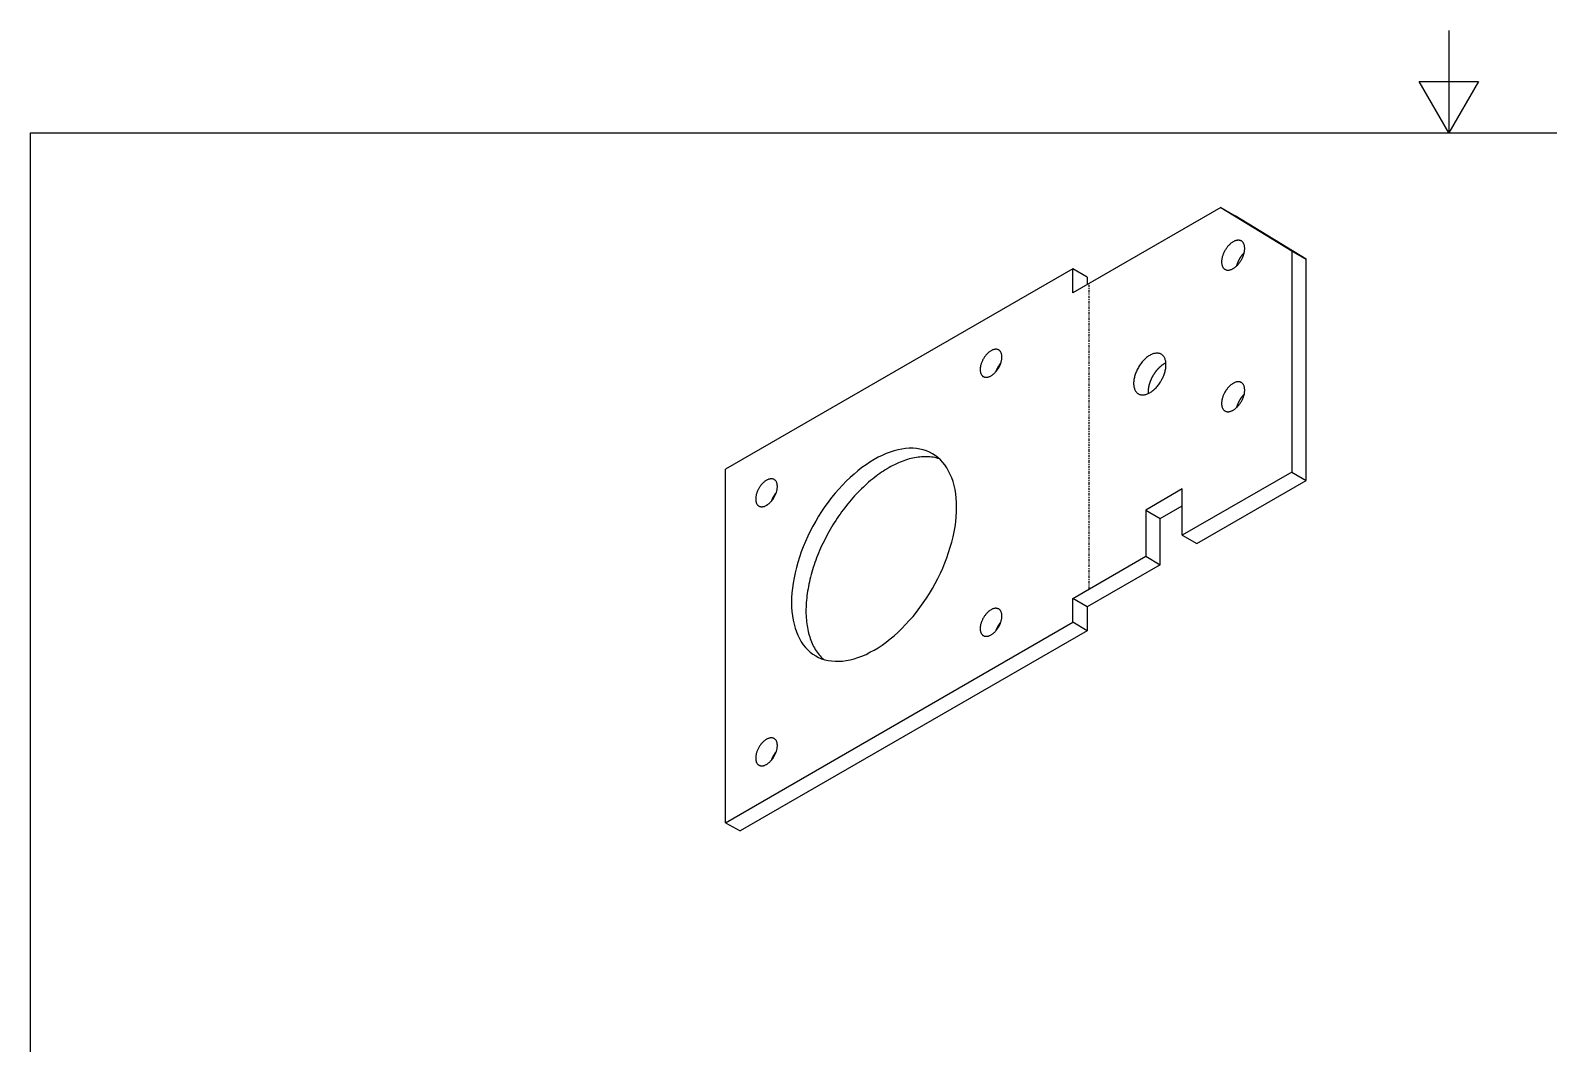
# Model space of a CAD drawing. Extents: x 0 to 297, y 0 to 210.
# Drawn here: x 10 to 158.2, y 111 to 210 of the extents above; entities that cross this region are included whole.
import ezdxf

# ---------------------------------------------------------------- set-up
doc = ezdxf.new("R2010")
doc.units = 0
doc.linetypes.add('CHAIN', pattern=[0.3543, 0.2362, -0.0295, 0.0591, -0.0295])
doc.layers.get('0').update_dxf_attribs({"linetype": 'CONTINUOUS'})
for name, color, linetype in [('BEND_CENTERLINE__ISO_', 7, 'CHAIN'), ('BORDER__ISO_', 7, 'CONTINUOUS'), ('VISIBLE__ISO_', 7, 'CONTINUOUS')]:
    doc.layers.add(name, color=color, linetype=linetype)

# ---------------------------------------------------------------- blocks, each defined once
blk = doc.blocks.new('BORDERS_DEFAULT_BORDER')
at = {"layer": 'BORDER__ISO_', "flags": 128}
for points in [[(148.5, 210), (148.5, 200), (145.61, 205), (151.39, 205), (148.5, 200)], [(10, 10), (10, 200), (287, 200), (287, 10), (10, 10)]]:
    blk.add_lwpolyline(points, dxfattribs=at)

msp = doc.modelspace()

# ---------------------------------------------------------------- linework, layer by layer
at = {"layer": 'BEND_CENTERLINE__ISO_'}
msp.add_line((113.38, 155.42), (113.38, 185.28), dxfattribs=at)
at = {"layer": 'VISIBLE__ISO_'}
for p, q in [((126.24, 192.7), (111.78, 184.35)), ((126.24, 192.7), (127.65, 191.88)), ((126.24, 192.7), (133.16, 188.45)), ((134.58, 187.63), (127.65, 191.88)), ((133.16, 188.45), (133.16, 166.84)), ((133.16, 188.45), (134.58, 187.63)), ((134.58, 166.02), (134.58, 187.63)), ((111.78, 186.69), (77.88, 167.12)), ((111.78, 184.35), (111.78, 186.69)), ((113.2, 185.88), (111.78, 186.69)), ((113.2, 185.88), (113.2, 185.17)), ((77.88, 132.58), (77.88, 167.12)), ((133.16, 166.84), (122.47, 160.67)), ((133.16, 166.84), (134.58, 166.02)), ((122.47, 165.19), (118.9, 163.12)), ((122.47, 160.67), (122.47, 165.19)), ((123.89, 159.85), (134.58, 166.02)), ((118.9, 163.12), (118.9, 158.61)), ((118.9, 163.12), (120.31, 162.31)), ((120.31, 162.31), (122.47, 163.55)), ((120.31, 157.79), (120.31, 162.31)), ((122.47, 160.67), (123.89, 159.85)), ((111.78, 154.5), (118.9, 158.61)), ((120.31, 157.79), (113.2, 153.68)), ((118.9, 158.61), (120.31, 157.79)), ((111.78, 152.16), (111.78, 154.5)), ((113.2, 153.68), (111.78, 154.5)), ((113.2, 153.68), (113.2, 151.34)), ((77.88, 132.58), (111.78, 152.16)), ((113.2, 151.34), (79.3, 131.77)), ((113.2, 151.34), (111.78, 152.16)), ((77.88, 132.58), (79.3, 131.77))]:
    msp.add_line(p, q, dxfattribs=at)
for points in [[(128.24, 189.42, 0), (128.2, 189.44, 0), (128.16, 189.46, 0), (128.11, 189.47, 0), (128.07, 189.48, 0), (128.02, 189.49, 0), (127.97, 189.49, 0), (127.92, 189.49, 0), (127.87, 189.49, 0), (127.82, 189.48, 0), (127.77, 189.47, 0), (127.71, 189.46, 0), (127.66, 189.44, 0), (127.6, 189.42, 0), (127.55, 189.4, 0), (127.49, 189.37, 0), (127.44, 189.34, 0), (127.38, 189.3, 0), (127.33, 189.27, 0), (127.27, 189.23, 0), (127.22, 189.19, 0), (127.16, 189.14, 0), (127.11, 189.09, 0), (127.06, 189.04, 0), (127, 188.99, 0), (126.95, 188.93, 0), (126.9, 188.88, 0), (126.86, 188.82, 0), (126.81, 188.75, 0), (126.76, 188.69, 0), (126.72, 188.63, 0), (126.68, 188.56, 0), (126.64, 188.49, 0), (126.6, 188.42, 0), (126.56, 188.35, 0), (126.53, 188.28, 0), (126.5, 188.21, 0), (126.47, 188.14, 0), (126.44, 188.07, 0), (126.42, 188, 0), (126.39, 187.93, 0), (126.37, 187.86, 0), (126.36, 187.78, 0), (126.34, 187.72, 0), (126.33, 187.65, 0), (126.32, 187.58, 0), (126.31, 187.51, 0), (126.31, 187.44, 0), (126.31, 187.38, 0), (126.31, 187.31, 0), (126.31, 187.25, 0), (126.32, 187.19, 0), (126.33, 187.13, 0), (126.34, 187.08, 0), (126.36, 187.03, 0), (126.37, 186.98, 0), (126.39, 186.93, 0), (126.42, 186.88, 0), (126.44, 186.84, 0), (126.47, 186.8, 0), (126.5, 186.76, 0), (126.53, 186.73, 0), (126.56, 186.7, 0), (126.6, 186.67, 0), (126.64, 186.65, 0), (126.68, 186.62, 0), (126.72, 186.61, 0), (126.76, 186.59, 0), (126.81, 186.58, 0), (126.86, 186.57, 0), (126.9, 186.57, 0), (126.95, 186.57, 0), (127, 186.57, 0), (127.06, 186.58, 0), (127.11, 186.59, 0), (127.16, 186.6, 0), (127.22, 186.62, 0), (127.27, 186.64, 0), (127.33, 186.67, 0), (127.38, 186.69, 0), (127.44, 186.72, 0), (127.49, 186.76, 0), (127.55, 186.79, 0), (127.6, 186.83, 0), (127.66, 186.88, 0), (127.71, 186.92, 0), (127.77, 186.97, 0), (127.82, 187.02, 0), (127.87, 187.07, 0), (127.92, 187.13, 0), (127.97, 187.19, 0), (128.02, 187.25, 0), (128.07, 187.31, 0), (128.11, 187.37, 0), (128.16, 187.44, 0), (128.2, 187.5, 0), (128.24, 187.57, 0), (128.28, 187.64, 0), (128.31, 187.71, 0), (128.35, 187.78, 0), (128.38, 187.85, 0), (128.41, 187.92, 0), (128.44, 187.99, 0), (128.46, 188.06, 0), (128.48, 188.13, 0), (128.5, 188.21, 0), (128.52, 188.28, 0), (128.53, 188.35, 0), (128.55, 188.42, 0), (128.56, 188.49, 0), (128.56, 188.55, 0), (128.57, 188.62, 0), (128.57, 188.68, 0), (128.57, 188.75, 0), (128.56, 188.81, 0), (128.56, 188.87, 0), (128.55, 188.93, 0), (128.53, 188.98, 0), (128.52, 189.03, 0), (128.5, 189.09, 0), (128.48, 189.13, 0), (128.46, 189.18, 0), (128.44, 189.22, 0), (128.41, 189.26, 0), (128.38, 189.3, 0), (128.35, 189.33, 0), (128.31, 189.37, 0), (128.28, 189.39, 0), (128.24, 189.42, 0)], [(128.52, 188.27, 0), (128.51, 188.26, 0), (128.5, 188.25, 0), (128.49, 188.25, 0), (128.49, 188.24, 0), (128.48, 188.23, 0), (128.47, 188.22, 0), (128.46, 188.22, 0), (128.45, 188.21, 0), (128.45, 188.2, 0), (128.44, 188.19, 0), (128.43, 188.18, 0), (128.42, 188.17, 0), (128.41, 188.17, 0), (128.41, 188.16, 0), (128.4, 188.15, 0), (128.39, 188.14, 0), (128.38, 188.13, 0), (128.37, 188.12, 0), (128.37, 188.11, 0), (128.36, 188.11, 0), (128.35, 188.1, 0), (128.34, 188.09, 0), (128.34, 188.08, 0), (128.33, 188.07, 0), (128.32, 188.06, 0), (128.31, 188.05, 0), (128.31, 188.04, 0), (128.3, 188.03, 0), (128.29, 188.02, 0), (128.28, 188.01, 0), (128.28, 188.01, 0), (128.27, 188, 0), (128.26, 187.99, 0), (128.25, 187.98, 0), (128.25, 187.97, 0), (128.24, 187.96, 0), (128.23, 187.95, 0), (128.22, 187.94, 0), (128.22, 187.93, 0), (128.21, 187.92, 0), (128.2, 187.91, 0), (128.2, 187.9, 0), (128.19, 187.89, 0), (128.18, 187.88, 0), (128.18, 187.87, 0), (128.17, 187.86, 0), (128.16, 187.85, 0), (128.16, 187.84, 0), (128.15, 187.83, 0), (128.14, 187.82, 0), (128.13, 187.81, 0), (128.13, 187.8, 0), (128.12, 187.79, 0), (128.12, 187.78, 0), (128.11, 187.77, 0), (128.1, 187.76, 0), (128.09, 187.75, 0), (128.09, 187.74, 0), (128.08, 187.73, 0), (128.08, 187.72, 0), (128.07, 187.71, 0), (128.06, 187.7, 0), (128.06, 187.69, 0), (128.05, 187.68, 0), (128.05, 187.67, 0), (128.04, 187.66, 0), (128.03, 187.65, 0), (128.03, 187.63, 0), (128.02, 187.62, 0), (128.02, 187.61, 0), (128.01, 187.6, 0), (128, 187.59, 0), (128, 187.58, 0), (127.99, 187.57, 0), (127.99, 187.56, 0), (127.98, 187.55, 0), (127.98, 187.54, 0), (127.97, 187.53, 0), (127.97, 187.52, 0), (127.96, 187.5, 0), (127.95, 187.49, 0), (127.95, 187.48, 0), (127.94, 187.47, 0), (127.94, 187.46, 0), (127.94, 187.45, 0), (127.93, 187.44, 0), (127.92, 187.43, 0), (127.92, 187.42, 0), (127.92, 187.41, 0), (127.91, 187.4, 0), (127.91, 187.38, 0), (127.9, 187.37, 0), (127.9, 187.36, 0), (127.89, 187.35, 0), (127.89, 187.34, 0), (127.88, 187.33, 0), (127.88, 187.32, 0), (127.87, 187.31, 0), (127.87, 187.3, 0), (127.86, 187.28, 0), (127.86, 187.27, 0), (127.86, 187.26, 0), (127.85, 187.25, 0), (127.85, 187.24, 0), (127.84, 187.23, 0), (127.84, 187.22, 0), (127.84, 187.21, 0), (127.83, 187.2, 0), (127.83, 187.19, 0), (127.83, 187.17, 0), (127.82, 187.16, 0), (127.82, 187.15, 0), (127.81, 187.14, 0), (127.81, 187.13, 0), (127.81, 187.12, 0), (127.81, 187.11, 0), (127.8, 187.1, 0), (127.8, 187.09, 0), (127.8, 187.07, 0), (127.79, 187.06, 0), (127.79, 187.05, 0), (127.79, 187.04, 0), (127.78, 187.03, 0), (127.78, 187.02, 0), (127.78, 187.01, 0), (127.78, 187, 0), (127.77, 186.99, 0), (127.77, 186.97, 0)], [(104.55, 178.77, 0), (104.51, 178.79, 0), (104.47, 178.81, 0), (104.43, 178.82, 0), (104.39, 178.83, 0), (104.34, 178.84, 0), (104.3, 178.84, 0), (104.25, 178.84, 0), (104.2, 178.84, 0), (104.16, 178.83, 0), (104.11, 178.82, 0), (104.06, 178.81, 0), (104, 178.79, 0), (103.95, 178.77, 0), (103.9, 178.75, 0), (103.85, 178.72, 0), (103.8, 178.69, 0), (103.75, 178.66, 0), (103.69, 178.63, 0), (103.64, 178.59, 0), (103.59, 178.55, 0), (103.54, 178.51, 0), (103.49, 178.47, 0), (103.44, 178.42, 0), (103.39, 178.37, 0), (103.34, 178.32, 0), (103.3, 178.26, 0), (103.25, 178.21, 0), (103.21, 178.15, 0), (103.17, 178.09, 0), (103.12, 178.03, 0), (103.08, 177.97, 0), (103.05, 177.9, 0), (103.01, 177.84, 0), (102.98, 177.77, 0), (102.95, 177.71, 0), (102.92, 177.64, 0), (102.89, 177.57, 0), (102.86, 177.51, 0), (102.84, 177.44, 0), (102.82, 177.37, 0), (102.8, 177.31, 0), (102.78, 177.24, 0), (102.77, 177.17, 0), (102.76, 177.11, 0), (102.75, 177.04, 0), (102.74, 176.98, 0), (102.74, 176.92, 0), (102.74, 176.86, 0), (102.74, 176.8, 0), (102.74, 176.74, 0), (102.75, 176.69, 0), (102.76, 176.63, 0), (102.77, 176.58, 0), (102.78, 176.53, 0), (102.8, 176.48, 0), (102.82, 176.44, 0), (102.84, 176.39, 0), (102.86, 176.35, 0), (102.89, 176.32, 0), (102.92, 176.28, 0), (102.95, 176.25, 0), (102.98, 176.22, 0), (103.01, 176.19, 0), (103.05, 176.17, 0), (103.08, 176.15, 0), (103.12, 176.13, 0), (103.17, 176.12, 0), (103.21, 176.11, 0), (103.25, 176.1, 0), (103.3, 176.1, 0), (103.34, 176.1, 0), (103.39, 176.1, 0), (103.44, 176.11, 0), (103.49, 176.12, 0), (103.54, 176.13, 0), (103.59, 176.15, 0), (103.64, 176.17, 0), (103.69, 176.19, 0), (103.75, 176.22, 0), (103.8, 176.25, 0), (103.85, 176.28, 0), (103.9, 176.31, 0), (103.95, 176.35, 0), (104, 176.39, 0), (104.06, 176.43, 0), (104.11, 176.48, 0), (104.16, 176.52, 0), (104.2, 176.57, 0), (104.25, 176.62, 0), (104.3, 176.68, 0), (104.34, 176.74, 0), (104.39, 176.79, 0), (104.43, 176.85, 0), (104.47, 176.91, 0), (104.51, 176.97, 0), (104.55, 177.04, 0), (104.58, 177.1, 0), (104.62, 177.17, 0), (104.65, 177.23, 0), (104.68, 177.3, 0), (104.71, 177.37, 0), (104.73, 177.43, 0), (104.76, 177.5, 0), (104.78, 177.57, 0), (104.8, 177.63, 0), (104.81, 177.7, 0), (104.83, 177.77, 0), (104.84, 177.83, 0), (104.85, 177.9, 0), (104.85, 177.96, 0), (104.86, 178.02, 0), (104.86, 178.08, 0), (104.86, 178.14, 0), (104.85, 178.2, 0), (104.85, 178.26, 0), (104.84, 178.31, 0), (104.83, 178.36, 0), (104.81, 178.41, 0), (104.8, 178.46, 0), (104.78, 178.5, 0), (104.76, 178.55, 0), (104.73, 178.59, 0), (104.71, 178.62, 0), (104.68, 178.66, 0), (104.65, 178.69, 0), (104.62, 178.72, 0), (104.58, 178.75, 0), (104.55, 178.77, 0)], [(120.42, 178.35, 0), (120.36, 178.38, 0), (120.31, 178.41, 0), (120.24, 178.43, 0), (120.18, 178.44, 0), (120.11, 178.45, 0), (120.05, 178.46, 0), (119.98, 178.46, 0), (119.91, 178.45, 0), (119.83, 178.44, 0), (119.76, 178.43, 0), (119.69, 178.41, 0), (119.61, 178.39, 0), (119.53, 178.36, 0), (119.46, 178.32, 0), (119.38, 178.28, 0), (119.3, 178.24, 0), (119.22, 178.2, 0), (119.15, 178.15, 0), (119.07, 178.09, 0), (118.99, 178.03, 0), (118.92, 177.97, 0), (118.84, 177.9, 0), (118.77, 177.83, 0), (118.7, 177.75, 0), (118.63, 177.68, 0), (118.56, 177.6, 0), (118.49, 177.51, 0), (118.42, 177.43, 0), (118.36, 177.34, 0), (118.3, 177.25, 0), (118.24, 177.16, 0), (118.19, 177.06, 0), (118.13, 176.97, 0), (118.08, 176.87, 0), (118.03, 176.77, 0), (117.99, 176.67, 0), (117.95, 176.57, 0), (117.91, 176.47, 0), (117.87, 176.37, 0), (117.84, 176.27, 0), (117.81, 176.17, 0), (117.79, 176.07, 0), (117.77, 175.98, 0), (117.75, 175.88, 0), (117.74, 175.78, 0), (117.73, 175.69, 0), (117.72, 175.6, 0), (117.72, 175.51, 0), (117.72, 175.42, 0), (117.73, 175.33, 0), (117.74, 175.25, 0), (117.75, 175.17, 0), (117.77, 175.09, 0), (117.79, 175.01, 0), (117.81, 174.94, 0), (117.84, 174.88, 0), (117.87, 174.81, 0), (117.91, 174.75, 0), (117.95, 174.7, 0), (117.99, 174.65, 0), (118.03, 174.6, 0), (118.08, 174.56, 0), (118.13, 174.52, 0), (118.19, 174.48, 0), (118.24, 174.45, 0), (118.3, 174.43, 0), (118.36, 174.41, 0), (118.42, 174.39, 0), (118.49, 174.38, 0), (118.56, 174.38, 0), (118.63, 174.38, 0), (118.7, 174.38, 0), (118.77, 174.39, 0), (118.84, 174.41, 0), (118.92, 174.43, 0), (118.99, 174.45, 0), (119.07, 174.48, 0), (119.15, 174.51, 0), (119.22, 174.55, 0), (119.3, 174.59, 0), (119.38, 174.64, 0), (119.46, 174.69, 0), (119.53, 174.75, 0), (119.61, 174.81, 0), (119.69, 174.87, 0), (119.76, 174.94, 0), (119.83, 175.01, 0), (119.91, 175.08, 0), (119.98, 175.16, 0), (120.05, 175.24, 0), (120.11, 175.32, 0), (120.18, 175.41, 0), (120.24, 175.5, 0), (120.31, 175.59, 0), (120.36, 175.68, 0), (120.42, 175.77, 0), (120.47, 175.87, 0), (120.52, 175.97, 0), (120.57, 176.06, 0), (120.62, 176.16, 0), (120.66, 176.26, 0), (120.7, 176.36, 0), (120.73, 176.46, 0), (120.76, 176.56, 0), (120.79, 176.66, 0), (120.81, 176.76, 0), (120.84, 176.86, 0), (120.85, 176.96, 0), (120.87, 177.05, 0), (120.88, 177.15, 0), (120.88, 177.24, 0), (120.88, 177.33, 0), (120.88, 177.42, 0), (120.88, 177.5, 0), (120.87, 177.59, 0), (120.85, 177.67, 0), (120.84, 177.75, 0), (120.81, 177.82, 0), (120.79, 177.89, 0), (120.76, 177.96, 0), (120.73, 178.02, 0), (120.7, 178.08, 0), (120.66, 178.14, 0), (120.62, 178.19, 0), (120.57, 178.24, 0), (120.52, 178.28, 0), (120.47, 178.32, 0), (120.42, 178.35, 0)], [(104.75, 177.5, 0), (104.75, 177.49, 0), (104.75, 177.48, 0), (104.74, 177.48, 0), (104.73, 177.47, 0), (104.73, 177.47, 0), (104.72, 177.46, 0), (104.72, 177.46, 0), (104.71, 177.45, 0), (104.71, 177.44, 0), (104.7, 177.44, 0), (104.7, 177.43, 0), (104.69, 177.43, 0), (104.69, 177.42, 0), (104.69, 177.41, 0), (104.68, 177.41, 0), (104.67, 177.4, 0), (104.67, 177.39, 0), (104.67, 177.39, 0), (104.66, 177.38, 0), (104.66, 177.38, 0), (104.65, 177.37, 0), (104.65, 177.36, 0), (104.64, 177.36, 0), (104.64, 177.35, 0), (104.63, 177.34, 0), (104.63, 177.34, 0), (104.62, 177.33, 0), (104.62, 177.33, 0), (104.61, 177.32, 0), (104.61, 177.31, 0), (104.6, 177.31, 0), (104.6, 177.3, 0), (104.59, 177.29, 0), (104.59, 177.29, 0), (104.59, 177.28, 0), (104.58, 177.28, 0), (104.58, 177.27, 0), (104.57, 177.26, 0), (104.57, 177.25, 0), (104.56, 177.25, 0), (104.56, 177.24, 0), (104.55, 177.24, 0), (104.55, 177.23, 0), (104.55, 177.22, 0), (104.54, 177.22, 0), (104.54, 177.21, 0), (104.53, 177.2, 0), (104.53, 177.2, 0), (104.52, 177.19, 0), (104.52, 177.18, 0), (104.52, 177.18, 0), (104.51, 177.17, 0), (104.51, 177.16, 0), (104.5, 177.16, 0), (104.5, 177.15, 0), (104.49, 177.14, 0), (104.49, 177.13, 0), (104.49, 177.13, 0), (104.48, 177.12, 0), (104.48, 177.11, 0), (104.47, 177.11, 0), (104.47, 177.1, 0), (104.47, 177.09, 0), (104.46, 177.09, 0), (104.46, 177.08, 0), (104.45, 177.07, 0), (104.45, 177.07, 0), (104.45, 177.06, 0), (104.44, 177.05, 0), (104.44, 177.04, 0), (104.43, 177.04, 0), (104.43, 177.03, 0), (104.43, 177.02, 0), (104.42, 177.02, 0), (104.42, 177.01, 0), (104.42, 177, 0), (104.41, 177, 0), (104.41, 176.99, 0), (104.41, 176.98, 0), (104.4, 176.97, 0), (104.4, 176.97, 0), (104.39, 176.96, 0), (104.39, 176.95, 0), (104.39, 176.95, 0), (104.38, 176.94, 0), (104.38, 176.93, 0), (104.38, 176.93, 0), (104.37, 176.92, 0), (104.37, 176.91, 0), (104.37, 176.9, 0), (104.36, 176.9, 0), (104.36, 176.89, 0), (104.36, 176.88, 0), (104.35, 176.88, 0), (104.35, 176.87, 0), (104.35, 176.86, 0), (104.34, 176.85, 0), (104.34, 176.85, 0), (104.34, 176.84, 0), (104.33, 176.83, 0), (104.33, 176.82, 0), (104.33, 176.82, 0), (104.32, 176.81, 0), (104.32, 176.8, 0), (104.32, 176.8, 0), (104.31, 176.79, 0), (104.31, 176.78, 0), (104.31, 176.77, 0), (104.31, 176.77, 0), (104.3, 176.76, 0), (104.3, 176.75, 0), (104.3, 176.75, 0), (104.29, 176.74, 0), (104.29, 176.73, 0), (104.29, 176.72, 0), (104.29, 176.72, 0), (104.28, 176.71, 0), (104.28, 176.7, 0), (104.28, 176.69, 0), (104.28, 176.69, 0), (104.27, 176.68, 0), (104.27, 176.67, 0), (104.27, 176.67, 0), (104.27, 176.66, 0), (104.26, 176.65, 0), (104.26, 176.64, 0), (104.26, 176.64, 0), (104.25, 176.63, 0)], [(120.88, 177.51, 0), (120.85, 177.5, 0), (120.83, 177.49, 0), (120.81, 177.48, 0), (120.79, 177.47, 0), (120.77, 177.45, 0), (120.74, 177.44, 0), (120.72, 177.43, 0), (120.7, 177.42, 0), (120.68, 177.4, 0), (120.66, 177.39, 0), (120.64, 177.38, 0), (120.61, 177.36, 0), (120.59, 177.35, 0), (120.57, 177.33, 0), (120.55, 177.32, 0), (120.53, 177.3, 0), (120.5, 177.29, 0), (120.48, 177.27, 0), (120.46, 177.25, 0), (120.44, 177.24, 0), (120.42, 177.22, 0), (120.4, 177.2, 0), (120.38, 177.19, 0), (120.35, 177.17, 0), (120.33, 177.15, 0), (120.31, 177.13, 0), (120.29, 177.11, 0), (120.27, 177.09, 0), (120.25, 177.07, 0), (120.23, 177.05, 0), (120.21, 177.03, 0), (120.19, 177.01, 0), (120.17, 176.99, 0), (120.14, 176.97, 0), (120.12, 176.95, 0), (120.1, 176.93, 0), (120.08, 176.91, 0), (120.06, 176.89, 0), (120.04, 176.87, 0), (120.03, 176.84, 0), (120, 176.82, 0), (119.99, 176.8, 0), (119.97, 176.77, 0), (119.95, 176.75, 0), (119.93, 176.73, 0), (119.91, 176.7, 0), (119.89, 176.68, 0), (119.87, 176.66, 0), (119.85, 176.63, 0), (119.83, 176.61, 0), (119.82, 176.58, 0), (119.8, 176.56, 0), (119.78, 176.53, 0), (119.76, 176.51, 0), (119.75, 176.48, 0), (119.73, 176.46, 0), (119.71, 176.43, 0), (119.7, 176.41, 0), (119.68, 176.38, 0), (119.66, 176.35, 0), (119.65, 176.33, 0), (119.63, 176.3, 0), (119.61, 176.27, 0), (119.6, 176.25, 0), (119.58, 176.22, 0), (119.57, 176.19, 0), (119.55, 176.17, 0), (119.54, 176.14, 0), (119.53, 176.11, 0), (119.51, 176.08, 0), (119.5, 176.06, 0), (119.48, 176.03, 0), (119.47, 176, 0), (119.46, 175.97, 0), (119.44, 175.95, 0), (119.43, 175.92, 0), (119.42, 175.89, 0), (119.41, 175.86, 0), (119.39, 175.83, 0), (119.38, 175.81, 0), (119.37, 175.78, 0), (119.36, 175.75, 0), (119.35, 175.72, 0), (119.34, 175.69, 0), (119.33, 175.66, 0), (119.32, 175.64, 0), (119.31, 175.61, 0), (119.3, 175.58, 0), (119.29, 175.55, 0), (119.28, 175.52, 0), (119.27, 175.5, 0), (119.26, 175.47, 0), (119.25, 175.44, 0), (119.24, 175.41, 0), (119.24, 175.38, 0), (119.23, 175.35, 0), (119.22, 175.33, 0), (119.21, 175.3, 0), (119.21, 175.27, 0), (119.2, 175.24, 0), (119.19, 175.22, 0), (119.19, 175.19, 0), (119.18, 175.16, 0), (119.18, 175.13, 0), (119.17, 175.1, 0), (119.17, 175.08, 0), (119.17, 175.05, 0), (119.16, 175.02, 0), (119.16, 175, 0), (119.15, 174.97, 0), (119.15, 174.94, 0), (119.15, 174.92, 0), (119.15, 174.89, 0), (119.14, 174.86, 0), (119.14, 174.84, 0), (119.14, 174.81, 0), (119.14, 174.78, 0), (119.14, 174.76, 0), (119.14, 174.73, 0), (119.14, 174.71, 0), (119.14, 174.68, 0), (119.14, 174.66, 0), (119.14, 174.63, 0), (119.14, 174.61, 0), (119.14, 174.58, 0), (119.14, 174.56, 0), (119.14, 174.53, 0), (119.14, 174.51, 0)], [(128.24, 175.58, 0), (128.2, 175.6, 0), (128.16, 175.62, 0), (128.11, 175.64, 0), (128.07, 175.65, 0), (128.02, 175.66, 0), (127.97, 175.66, 0), (127.92, 175.66, 0), (127.87, 175.66, 0), (127.82, 175.65, 0), (127.77, 175.64, 0), (127.71, 175.62, 0), (127.66, 175.61, 0), (127.6, 175.59, 0), (127.55, 175.56, 0), (127.49, 175.53, 0), (127.44, 175.5, 0), (127.38, 175.47, 0), (127.33, 175.44, 0), (127.27, 175.4, 0), (127.22, 175.35, 0), (127.16, 175.31, 0), (127.11, 175.26, 0), (127.06, 175.21, 0), (127, 175.16, 0), (126.95, 175.1, 0), (126.9, 175.04, 0), (126.86, 174.98, 0), (126.81, 174.92, 0), (126.76, 174.86, 0), (126.72, 174.79, 0), (126.68, 174.73, 0), (126.64, 174.66, 0), (126.6, 174.59, 0), (126.56, 174.52, 0), (126.53, 174.45, 0), (126.5, 174.38, 0), (126.47, 174.31, 0), (126.44, 174.24, 0), (126.42, 174.17, 0), (126.39, 174.09, 0), (126.37, 174.02, 0), (126.36, 173.95, 0), (126.34, 173.88, 0), (126.33, 173.81, 0), (126.32, 173.74, 0), (126.31, 173.68, 0), (126.31, 173.61, 0), (126.31, 173.54, 0), (126.31, 173.48, 0), (126.31, 173.42, 0), (126.32, 173.36, 0), (126.33, 173.3, 0), (126.34, 173.25, 0), (126.36, 173.19, 0), (126.37, 173.14, 0), (126.39, 173.09, 0), (126.42, 173.05, 0), (126.44, 173.01, 0), (126.47, 172.97, 0), (126.5, 172.93, 0), (126.53, 172.9, 0), (126.56, 172.87, 0), (126.6, 172.84, 0), (126.64, 172.81, 0), (126.68, 172.79, 0), (126.72, 172.77, 0), (126.76, 172.76, 0), (126.81, 172.75, 0), (126.86, 172.74, 0), (126.9, 172.74, 0), (126.95, 172.74, 0), (127, 172.74, 0), (127.06, 172.75, 0), (127.11, 172.76, 0), (127.16, 172.77, 0), (127.22, 172.79, 0), (127.27, 172.81, 0), (127.33, 172.83, 0), (127.38, 172.86, 0), (127.44, 172.89, 0), (127.49, 172.93, 0), (127.55, 172.96, 0), (127.6, 173, 0), (127.66, 173.04, 0), (127.71, 173.09, 0), (127.77, 173.14, 0), (127.82, 173.19, 0), (127.87, 173.24, 0), (127.92, 173.3, 0), (127.97, 173.35, 0), (128.02, 173.41, 0), (128.07, 173.47, 0), (128.11, 173.54, 0), (128.16, 173.6, 0), (128.2, 173.67, 0), (128.24, 173.74, 0), (128.28, 173.81, 0), (128.31, 173.88, 0), (128.35, 173.94, 0), (128.38, 174.02, 0), (128.41, 174.09, 0), (128.44, 174.16, 0), (128.46, 174.23, 0), (128.48, 174.3, 0), (128.5, 174.37, 0), (128.52, 174.44, 0), (128.53, 174.51, 0), (128.55, 174.58, 0), (128.56, 174.65, 0), (128.56, 174.72, 0), (128.57, 174.79, 0), (128.57, 174.85, 0), (128.57, 174.91, 0), (128.56, 174.98, 0), (128.56, 175.04, 0), (128.55, 175.09, 0), (128.53, 175.15, 0), (128.52, 175.2, 0), (128.5, 175.25, 0), (128.48, 175.3, 0), (128.46, 175.35, 0), (128.44, 175.39, 0), (128.41, 175.43, 0), (128.38, 175.47, 0), (128.35, 175.5, 0), (128.31, 175.53, 0), (128.28, 175.56, 0), (128.24, 175.58, 0)], [(128.52, 174.44, 0), (128.51, 174.43, 0), (128.5, 174.42, 0), (128.49, 174.41, 0), (128.49, 174.41, 0), (128.48, 174.4, 0), (128.47, 174.39, 0), (128.46, 174.38, 0), (128.45, 174.38, 0), (128.45, 174.37, 0), (128.44, 174.36, 0), (128.43, 174.35, 0), (128.42, 174.34, 0), (128.41, 174.33, 0), (128.41, 174.32, 0), (128.4, 174.32, 0), (128.39, 174.31, 0), (128.38, 174.3, 0), (128.37, 174.29, 0), (128.37, 174.28, 0), (128.36, 174.27, 0), (128.35, 174.26, 0), (128.34, 174.26, 0), (128.34, 174.25, 0), (128.33, 174.24, 0), (128.32, 174.23, 0), (128.31, 174.22, 0), (128.31, 174.21, 0), (128.3, 174.2, 0), (128.29, 174.19, 0), (128.28, 174.18, 0), (128.28, 174.17, 0), (128.27, 174.16, 0), (128.26, 174.16, 0), (128.25, 174.15, 0), (128.25, 174.14, 0), (128.24, 174.13, 0), (128.23, 174.12, 0), (128.22, 174.11, 0), (128.22, 174.1, 0), (128.21, 174.09, 0), (128.2, 174.08, 0), (128.2, 174.07, 0), (128.19, 174.06, 0), (128.18, 174.05, 0), (128.18, 174.04, 0), (128.17, 174.03, 0), (128.16, 174.02, 0), (128.16, 174.01, 0), (128.15, 174, 0), (128.14, 173.99, 0), (128.13, 173.98, 0), (128.13, 173.97, 0), (128.12, 173.96, 0), (128.12, 173.95, 0), (128.11, 173.94, 0), (128.1, 173.93, 0), (128.09, 173.92, 0), (128.09, 173.91, 0), (128.08, 173.9, 0), (128.08, 173.89, 0), (128.07, 173.88, 0), (128.06, 173.87, 0), (128.06, 173.85, 0), (128.05, 173.84, 0), (128.05, 173.83, 0), (128.04, 173.82, 0), (128.03, 173.81, 0), (128.03, 173.8, 0), (128.02, 173.79, 0), (128.02, 173.78, 0), (128.01, 173.77, 0), (128, 173.76, 0), (128, 173.75, 0), (127.99, 173.74, 0), (127.99, 173.73, 0), (127.98, 173.72, 0), (127.98, 173.71, 0), (127.97, 173.69, 0), (127.97, 173.68, 0), (127.96, 173.67, 0), (127.95, 173.66, 0), (127.95, 173.65, 0), (127.94, 173.64, 0), (127.94, 173.63, 0), (127.94, 173.62, 0), (127.93, 173.61, 0), (127.92, 173.6, 0), (127.92, 173.59, 0), (127.92, 173.57, 0), (127.91, 173.56, 0), (127.91, 173.55, 0), (127.9, 173.54, 0), (127.9, 173.53, 0), (127.89, 173.52, 0), (127.89, 173.51, 0), (127.88, 173.5, 0), (127.88, 173.49, 0), (127.87, 173.47, 0), (127.87, 173.46, 0), (127.86, 173.45, 0), (127.86, 173.44, 0), (127.86, 173.43, 0), (127.85, 173.42, 0), (127.85, 173.41, 0), (127.84, 173.4, 0), (127.84, 173.39, 0), (127.84, 173.37, 0), (127.83, 173.36, 0), (127.83, 173.35, 0), (127.83, 173.34, 0), (127.82, 173.33, 0), (127.82, 173.32, 0), (127.81, 173.31, 0), (127.81, 173.3, 0), (127.81, 173.29, 0), (127.81, 173.28, 0), (127.8, 173.26, 0), (127.8, 173.25, 0), (127.8, 173.24, 0), (127.79, 173.23, 0), (127.79, 173.22, 0), (127.79, 173.21, 0), (127.78, 173.2, 0), (127.78, 173.19, 0), (127.78, 173.18, 0), (127.78, 173.16, 0), (127.77, 173.15, 0), (127.77, 173.14, 0)], [(98.08, 168.62, 0), (97.79, 168.78, 0), (97.49, 168.9, 0), (97.18, 169, 0), (96.86, 169.08, 0), (96.52, 169.13, 0), (96.18, 169.16, 0), (95.82, 169.16, 0), (95.46, 169.13, 0), (95.09, 169.08, 0), (94.72, 169.01, 0), (94.34, 168.91, 0), (93.95, 168.79, 0), (93.56, 168.64, 0), (93.17, 168.47, 0), (92.77, 168.28, 0), (92.38, 168.06, 0), (91.98, 167.82, 0), (91.59, 167.56, 0), (91.19, 167.28, 0), (90.8, 166.97, 0), (90.42, 166.65, 0), (90.04, 166.31, 0), (89.66, 165.95, 0), (89.29, 165.57, 0), (88.93, 165.18, 0), (88.58, 164.77, 0), (88.23, 164.34, 0), (87.9, 163.91, 0), (87.58, 163.46, 0), (87.26, 163, 0), (86.96, 162.52, 0), (86.68, 162.04, 0), (86.4, 161.56, 0), (86.15, 161.06, 0), (85.9, 160.56, 0), (85.67, 160.05, 0), (85.46, 159.55, 0), (85.27, 159.04, 0), (85.09, 158.53, 0), (84.93, 158.01, 0), (84.79, 157.51, 0), (84.66, 157, 0), (84.56, 156.5, 0), (84.47, 156, 0), (84.4, 155.51, 0), (84.36, 155.03, 0), (84.33, 154.56, 0), (84.32, 154.1, 0), (84.33, 153.65, 0), (84.36, 153.21, 0), (84.4, 152.78, 0), (84.47, 152.37, 0), (84.56, 151.98, 0), (84.66, 151.6, 0), (84.79, 151.24, 0), (84.93, 150.89, 0), (85.09, 150.57, 0), (85.27, 150.26, 0), (85.46, 149.97, 0), (85.67, 149.71, 0), (85.9, 149.47, 0), (86.15, 149.25, 0), (86.4, 149.05, 0), (86.68, 148.88, 0), (86.96, 148.73, 0), (87.26, 148.6, 0), (87.58, 148.5, 0), (87.9, 148.43, 0), (88.23, 148.38, 0), (88.58, 148.35, 0), (88.93, 148.35, 0), (89.29, 148.37, 0), (89.66, 148.42, 0), (90.04, 148.49, 0), (90.42, 148.59, 0), (90.8, 148.72, 0), (91.19, 148.86, 0), (91.59, 149.03, 0), (91.98, 149.23, 0), (92.38, 149.44, 0), (92.77, 149.68, 0), (93.17, 149.94, 0), (93.56, 150.23, 0), (93.95, 150.53, 0), (94.34, 150.85, 0), (94.72, 151.2, 0), (95.09, 151.56, 0), (95.46, 151.93, 0), (95.82, 152.33, 0), (96.18, 152.74, 0), (96.52, 153.16, 0), (96.86, 153.6, 0), (97.18, 154.05, 0), (97.49, 154.51, 0), (97.79, 154.98, 0), (98.08, 155.46, 0), (98.35, 155.95, 0), (98.61, 156.44, 0), (98.85, 156.95, 0), (99.08, 157.45, 0), (99.29, 157.96, 0), (99.49, 158.47, 0), (99.66, 158.98, 0), (99.82, 159.49, 0), (99.97, 160, 0), (100.09, 160.5, 0), (100.2, 161, 0), (100.28, 161.5, 0), (100.35, 161.99, 0), (100.4, 162.47, 0), (100.43, 162.94, 0), (100.44, 163.41, 0), (100.43, 163.86, 0), (100.4, 164.3, 0), (100.35, 164.72, 0), (100.28, 165.13, 0), (100.2, 165.53, 0), (100.09, 165.91, 0), (99.97, 166.27, 0), (99.82, 166.61, 0), (99.66, 166.94, 0), (99.49, 167.25, 0), (99.29, 167.53, 0), (99.08, 167.79, 0), (98.85, 168.03, 0), (98.61, 168.25, 0), (98.35, 168.45, 0), (98.08, 168.62, 0)], [(98.74, 168.14, 0), (98.6, 168.18, 0), (98.45, 168.22, 0), (98.3, 168.26, 0), (98.15, 168.28, 0), (97.99, 168.31, 0), (97.83, 168.32, 0), (97.68, 168.34, 0), (97.52, 168.34, 0), (97.35, 168.34, 0), (97.19, 168.34, 0), (97.02, 168.33, 0), (96.86, 168.31, 0), (96.69, 168.29, 0), (96.52, 168.27, 0), (96.34, 168.24, 0), (96.17, 168.2, 0), (95.99, 168.16, 0), (95.82, 168.12, 0), (95.64, 168.06, 0), (95.46, 168.01, 0), (95.29, 167.94, 0), (95.11, 167.88, 0), (94.93, 167.81, 0), (94.75, 167.73, 0), (94.56, 167.65, 0), (94.38, 167.56, 0), (94.2, 167.47, 0), (94.02, 167.37, 0), (93.84, 167.27, 0), (93.65, 167.16, 0), (93.47, 167.05, 0), (93.29, 166.94, 0), (93.11, 166.82, 0), (92.93, 166.69, 0), (92.75, 166.56, 0), (92.57, 166.43, 0), (92.39, 166.29, 0), (92.21, 166.15, 0), (92.03, 166, 0), (91.85, 165.85, 0), (91.68, 165.7, 0), (91.5, 165.54, 0), (91.33, 165.38, 0), (91.15, 165.21, 0), (90.98, 165.04, 0), (90.81, 164.87, 0), (90.64, 164.69, 0), (90.48, 164.51, 0), (90.31, 164.32, 0), (90.15, 164.13, 0), (89.99, 163.94, 0), (89.83, 163.75, 0), (89.67, 163.56, 0), (89.51, 163.36, 0), (89.36, 163.15, 0), (89.21, 162.95, 0), (89.06, 162.74, 0), (88.91, 162.53, 0), (88.77, 162.32, 0), (88.63, 162.1, 0), (88.49, 161.89, 0), (88.36, 161.67, 0), (88.22, 161.45, 0), (88.09, 161.23, 0), (87.96, 161, 0), (87.84, 160.78, 0), (87.72, 160.55, 0), (87.6, 160.32, 0), (87.49, 160.09, 0), (87.37, 159.86, 0), (87.26, 159.63, 0), (87.16, 159.4, 0), (87.06, 159.16, 0), (86.96, 158.93, 0), (86.86, 158.7, 0), (86.77, 158.46, 0), (86.69, 158.23, 0), (86.6, 157.99, 0), (86.52, 157.76, 0), (86.44, 157.52, 0), (86.37, 157.29, 0), (86.3, 157.05, 0), (86.24, 156.82, 0), (86.17, 156.58, 0), (86.12, 156.35, 0), (86.06, 156.12, 0), (86.01, 155.89, 0), (85.97, 155.66, 0), (85.93, 155.43, 0), (85.89, 155.2, 0), (85.85, 154.98, 0), (85.82, 154.75, 0), (85.8, 154.53, 0), (85.78, 154.31, 0), (85.76, 154.09, 0), (85.75, 153.87, 0), (85.74, 153.65, 0), (85.73, 153.44, 0), (85.73, 153.23, 0), (85.73, 153.02, 0), (85.74, 152.81, 0), (85.75, 152.61, 0), (85.77, 152.41, 0), (85.79, 152.21, 0), (85.81, 152.02, 0), (85.84, 151.83, 0), (85.87, 151.64, 0), (85.91, 151.45, 0), (85.95, 151.27, 0), (85.99, 151.09, 0), (86.04, 150.91, 0), (86.09, 150.74, 0), (86.14, 150.57, 0), (86.2, 150.41, 0), (86.27, 150.25, 0), (86.34, 150.09, 0), (86.41, 149.94, 0), (86.48, 149.79, 0), (86.56, 149.65, 0), (86.64, 149.51, 0), (86.73, 149.37, 0), (86.82, 149.24, 0), (86.91, 149.11, 0), (87.01, 148.99, 0), (87.11, 148.87, 0), (87.21, 148.76, 0), (87.32, 148.65, 0), (87.43, 148.55, 0)], [(82.63, 166.11, 0), (82.59, 166.13, 0), (82.55, 166.15, 0), (82.51, 166.16, 0), (82.47, 166.17, 0), (82.42, 166.18, 0), (82.38, 166.18, 0), (82.33, 166.18, 0), (82.28, 166.18, 0), (82.23, 166.17, 0), (82.19, 166.16, 0), (82.14, 166.15, 0), (82.08, 166.13, 0), (82.03, 166.12, 0), (81.98, 166.09, 0), (81.93, 166.07, 0), (81.88, 166.04, 0), (81.83, 166.01, 0), (81.77, 165.97, 0), (81.72, 165.94, 0), (81.67, 165.9, 0), (81.62, 165.85, 0), (81.57, 165.81, 0), (81.52, 165.76, 0), (81.47, 165.71, 0), (81.42, 165.66, 0), (81.38, 165.61, 0), (81.33, 165.55, 0), (81.29, 165.49, 0), (81.25, 165.43, 0), (81.2, 165.37, 0), (81.17, 165.31, 0), (81.13, 165.25, 0), (81.09, 165.18, 0), (81.06, 165.12, 0), (81.03, 165.05, 0), (81, 164.99, 0), (80.97, 164.92, 0), (80.94, 164.85, 0), (80.92, 164.78, 0), (80.9, 164.72, 0), (80.88, 164.65, 0), (80.86, 164.58, 0), (80.85, 164.52, 0), (80.84, 164.45, 0), (80.83, 164.39, 0), (80.82, 164.32, 0), (80.82, 164.26, 0), (80.82, 164.2, 0), (80.82, 164.14, 0), (80.82, 164.09, 0), (80.83, 164.03, 0), (80.84, 163.97, 0), (80.85, 163.92, 0), (80.86, 163.87, 0), (80.88, 163.83, 0), (80.9, 163.78, 0), (80.92, 163.74, 0), (80.94, 163.7, 0), (80.97, 163.66, 0), (81, 163.62, 0), (81.03, 163.59, 0), (81.06, 163.56, 0), (81.09, 163.54, 0), (81.13, 163.52, 0), (81.17, 163.5, 0), (81.2, 163.48, 0), (81.25, 163.47, 0), (81.29, 163.46, 0), (81.33, 163.45, 0), (81.38, 163.45, 0), (81.42, 163.45, 0), (81.47, 163.45, 0), (81.52, 163.46, 0), (81.57, 163.47, 0), (81.62, 163.48, 0), (81.67, 163.49, 0), (81.72, 163.51, 0), (81.77, 163.54, 0), (81.83, 163.56, 0), (81.88, 163.59, 0), (81.93, 163.62, 0), (81.98, 163.66, 0), (82.03, 163.69, 0), (82.08, 163.73, 0), (82.14, 163.78, 0), (82.19, 163.82, 0), (82.23, 163.87, 0), (82.28, 163.92, 0), (82.33, 163.97, 0), (82.38, 164.02, 0), (82.42, 164.08, 0), (82.47, 164.14, 0), (82.51, 164.2, 0), (82.55, 164.26, 0), (82.59, 164.32, 0), (82.63, 164.38, 0), (82.66, 164.45, 0), (82.7, 164.51, 0), (82.73, 164.58, 0), (82.76, 164.64, 0), (82.79, 164.71, 0), (82.81, 164.78, 0), (82.84, 164.84, 0), (82.86, 164.91, 0), (82.88, 164.98, 0), (82.89, 165.04, 0), (82.91, 165.11, 0), (82.92, 165.18, 0), (82.93, 165.24, 0), (82.93, 165.3, 0), (82.94, 165.37, 0), (82.94, 165.43, 0), (82.94, 165.49, 0), (82.93, 165.54, 0), (82.93, 165.6, 0), (82.92, 165.65, 0), (82.91, 165.71, 0), (82.89, 165.76, 0), (82.88, 165.8, 0), (82.86, 165.85, 0), (82.84, 165.89, 0), (82.81, 165.93, 0), (82.79, 165.97, 0), (82.76, 166, 0), (82.73, 166.04, 0), (82.7, 166.06, 0), (82.66, 166.09, 0), (82.63, 166.11, 0)], [(82.83, 164.84, 0), (82.83, 164.83, 0), (82.82, 164.83, 0), (82.82, 164.82, 0), (82.81, 164.82, 0), (82.81, 164.81, 0), (82.8, 164.81, 0), (82.8, 164.8, 0), (82.79, 164.79, 0), (82.79, 164.79, 0), (82.78, 164.78, 0), (82.78, 164.78, 0), (82.77, 164.77, 0), (82.77, 164.76, 0), (82.76, 164.76, 0), (82.76, 164.75, 0), (82.75, 164.75, 0), (82.75, 164.74, 0), (82.75, 164.73, 0), (82.74, 164.73, 0), (82.74, 164.72, 0), (82.73, 164.71, 0), (82.73, 164.71, 0), (82.72, 164.7, 0), (82.72, 164.69, 0), (82.71, 164.69, 0), (82.71, 164.68, 0), (82.7, 164.68, 0), (82.7, 164.67, 0), (82.69, 164.66, 0), (82.69, 164.66, 0), (82.68, 164.65, 0), (82.68, 164.65, 0), (82.67, 164.64, 0), (82.67, 164.63, 0), (82.67, 164.62, 0), (82.66, 164.62, 0), (82.66, 164.61, 0), (82.65, 164.61, 0), (82.65, 164.6, 0), (82.64, 164.59, 0), (82.64, 164.59, 0), (82.63, 164.58, 0), (82.63, 164.57, 0), (82.63, 164.57, 0), (82.62, 164.56, 0), (82.62, 164.55, 0), (82.61, 164.55, 0), (82.61, 164.54, 0), (82.6, 164.53, 0), (82.6, 164.53, 0), (82.59, 164.52, 0), (82.59, 164.51, 0), (82.59, 164.51, 0), (82.58, 164.5, 0), (82.58, 164.49, 0), (82.57, 164.49, 0), (82.57, 164.48, 0), (82.57, 164.47, 0), (82.56, 164.47, 0), (82.56, 164.46, 0), (82.55, 164.45, 0), (82.55, 164.44, 0), (82.55, 164.44, 0), (82.54, 164.43, 0), (82.54, 164.42, 0), (82.53, 164.42, 0), (82.53, 164.41, 0), (82.53, 164.4, 0), (82.52, 164.4, 0), (82.52, 164.39, 0), (82.51, 164.38, 0), (82.51, 164.38, 0), (82.51, 164.37, 0), (82.5, 164.36, 0), (82.5, 164.35, 0), (82.5, 164.35, 0), (82.49, 164.34, 0), (82.49, 164.33, 0), (82.48, 164.33, 0), (82.48, 164.32, 0), (82.48, 164.31, 0), (82.47, 164.31, 0), (82.47, 164.3, 0), (82.47, 164.29, 0), (82.46, 164.28, 0), (82.46, 164.28, 0), (82.46, 164.27, 0), (82.45, 164.26, 0), (82.45, 164.26, 0), (82.45, 164.25, 0), (82.44, 164.24, 0), (82.44, 164.23, 0), (82.44, 164.23, 0), (82.43, 164.22, 0), (82.43, 164.21, 0), (82.43, 164.21, 0), (82.42, 164.2, 0), (82.42, 164.19, 0), (82.42, 164.18, 0), (82.41, 164.18, 0), (82.41, 164.17, 0), (82.41, 164.16, 0), (82.4, 164.16, 0), (82.4, 164.15, 0), (82.4, 164.14, 0), (82.39, 164.13, 0), (82.39, 164.13, 0), (82.39, 164.12, 0), (82.39, 164.11, 0), (82.38, 164.1, 0), (82.38, 164.1, 0), (82.38, 164.09, 0), (82.37, 164.08, 0), (82.37, 164.07, 0), (82.37, 164.07, 0), (82.37, 164.06, 0), (82.36, 164.05, 0), (82.36, 164.05, 0), (82.36, 164.04, 0), (82.35, 164.03, 0), (82.35, 164.02, 0), (82.35, 164.02, 0), (82.35, 164.01, 0), (82.34, 164, 0), (82.34, 164, 0), (82.34, 163.99, 0), (82.34, 163.98, 0), (82.33, 163.97, 0)], [(104.55, 153.46, 0), (104.51, 153.48, 0), (104.47, 153.49, 0), (104.43, 153.51, 0), (104.39, 153.52, 0), (104.34, 153.52, 0), (104.3, 153.53, 0), (104.25, 153.53, 0), (104.2, 153.53, 0), (104.16, 153.52, 0), (104.11, 153.51, 0), (104.06, 153.5, 0), (104, 153.48, 0), (103.95, 153.46, 0), (103.9, 153.44, 0), (103.85, 153.41, 0), (103.8, 153.38, 0), (103.75, 153.35, 0), (103.69, 153.32, 0), (103.64, 153.28, 0), (103.59, 153.24, 0), (103.54, 153.2, 0), (103.49, 153.15, 0), (103.44, 153.11, 0), (103.39, 153.06, 0), (103.34, 153, 0), (103.3, 152.95, 0), (103.25, 152.9, 0), (103.21, 152.84, 0), (103.17, 152.78, 0), (103.12, 152.72, 0), (103.08, 152.66, 0), (103.05, 152.59, 0), (103.01, 152.53, 0), (102.98, 152.46, 0), (102.95, 152.4, 0), (102.92, 152.33, 0), (102.89, 152.26, 0), (102.86, 152.2, 0), (102.84, 152.13, 0), (102.82, 152.06, 0), (102.8, 152, 0), (102.78, 151.93, 0), (102.77, 151.86, 0), (102.76, 151.8, 0), (102.75, 151.73, 0), (102.74, 151.67, 0), (102.74, 151.61, 0), (102.74, 151.55, 0), (102.74, 151.49, 0), (102.74, 151.43, 0), (102.75, 151.37, 0), (102.76, 151.32, 0), (102.77, 151.27, 0), (102.78, 151.22, 0), (102.8, 151.17, 0), (102.82, 151.12, 0), (102.84, 151.08, 0), (102.86, 151.04, 0), (102.89, 151, 0), (102.92, 150.97, 0), (102.95, 150.94, 0), (102.98, 150.91, 0), (103.01, 150.88, 0), (103.05, 150.86, 0), (103.08, 150.84, 0), (103.12, 150.82, 0), (103.17, 150.81, 0), (103.21, 150.8, 0), (103.25, 150.79, 0), (103.3, 150.79, 0), (103.34, 150.79, 0), (103.39, 150.79, 0), (103.44, 150.8, 0), (103.49, 150.81, 0), (103.54, 150.82, 0), (103.59, 150.84, 0), (103.64, 150.86, 0), (103.69, 150.88, 0), (103.75, 150.91, 0), (103.8, 150.93, 0), (103.85, 150.97, 0), (103.9, 151, 0), (103.95, 151.04, 0), (104, 151.08, 0), (104.06, 151.12, 0), (104.11, 151.16, 0), (104.16, 151.21, 0), (104.2, 151.26, 0), (104.25, 151.31, 0), (104.3, 151.37, 0), (104.34, 151.42, 0), (104.39, 151.48, 0), (104.43, 151.54, 0), (104.47, 151.6, 0), (104.51, 151.66, 0), (104.55, 151.73, 0), (104.58, 151.79, 0), (104.62, 151.85, 0), (104.65, 151.92, 0), (104.68, 151.99, 0), (104.71, 152.06, 0), (104.73, 152.12, 0), (104.76, 152.19, 0), (104.78, 152.26, 0), (104.8, 152.32, 0), (104.81, 152.39, 0), (104.83, 152.46, 0), (104.84, 152.52, 0), (104.85, 152.59, 0), (104.85, 152.65, 0), (104.86, 152.71, 0), (104.86, 152.77, 0), (104.86, 152.83, 0), (104.85, 152.89, 0), (104.85, 152.94, 0), (104.84, 153, 0), (104.83, 153.05, 0), (104.81, 153.1, 0), (104.8, 153.15, 0), (104.78, 153.19, 0), (104.76, 153.24, 0), (104.73, 153.28, 0), (104.71, 153.31, 0), (104.68, 153.35, 0), (104.65, 153.38, 0), (104.62, 153.41, 0), (104.58, 153.44, 0), (104.55, 153.46, 0)], [(104.75, 152.18, 0), (104.75, 152.18, 0), (104.75, 152.17, 0), (104.74, 152.17, 0), (104.73, 152.16, 0), (104.73, 152.16, 0), (104.72, 152.15, 0), (104.72, 152.14, 0), (104.71, 152.14, 0), (104.71, 152.13, 0), (104.7, 152.12, 0), (104.7, 152.12, 0), (104.69, 152.11, 0), (104.69, 152.11, 0), (104.69, 152.1, 0), (104.68, 152.09, 0), (104.67, 152.09, 0), (104.67, 152.08, 0), (104.67, 152.08, 0), (104.66, 152.07, 0), (104.66, 152.06, 0), (104.65, 152.06, 0), (104.65, 152.05, 0), (104.64, 152.05, 0), (104.64, 152.04, 0), (104.63, 152.03, 0), (104.63, 152.03, 0), (104.62, 152.02, 0), (104.62, 152.01, 0), (104.61, 152.01, 0), (104.61, 152, 0), (104.6, 152, 0), (104.6, 151.99, 0), (104.59, 151.98, 0), (104.59, 151.98, 0), (104.59, 151.97, 0), (104.58, 151.96, 0), (104.58, 151.96, 0), (104.57, 151.95, 0), (104.57, 151.94, 0), (104.56, 151.94, 0), (104.56, 151.93, 0), (104.55, 151.92, 0), (104.55, 151.92, 0), (104.55, 151.91, 0), (104.54, 151.9, 0), (104.54, 151.9, 0), (104.53, 151.89, 0), (104.53, 151.88, 0), (104.52, 151.88, 0), (104.52, 151.87, 0), (104.52, 151.86, 0), (104.51, 151.86, 0), (104.51, 151.85, 0), (104.5, 151.84, 0), (104.5, 151.84, 0), (104.49, 151.83, 0), (104.49, 151.82, 0), (104.49, 151.82, 0), (104.48, 151.81, 0), (104.48, 151.8, 0), (104.47, 151.8, 0), (104.47, 151.79, 0), (104.47, 151.78, 0), (104.46, 151.78, 0), (104.46, 151.77, 0), (104.45, 151.76, 0), (104.45, 151.75, 0), (104.45, 151.75, 0), (104.44, 151.74, 0), (104.44, 151.73, 0), (104.43, 151.73, 0), (104.43, 151.72, 0), (104.43, 151.71, 0), (104.42, 151.71, 0), (104.42, 151.7, 0), (104.42, 151.69, 0), (104.41, 151.69, 0), (104.41, 151.68, 0), (104.41, 151.67, 0), (104.4, 151.66, 0), (104.4, 151.66, 0), (104.39, 151.65, 0), (104.39, 151.64, 0), (104.39, 151.63, 0), (104.38, 151.63, 0), (104.38, 151.62, 0), (104.38, 151.61, 0), (104.37, 151.61, 0), (104.37, 151.6, 0), (104.37, 151.59, 0), (104.36, 151.59, 0), (104.36, 151.58, 0), (104.36, 151.57, 0), (104.35, 151.56, 0), (104.35, 151.56, 0), (104.35, 151.55, 0), (104.34, 151.54, 0), (104.34, 151.53, 0), (104.34, 151.53, 0), (104.33, 151.52, 0), (104.33, 151.51, 0), (104.33, 151.51, 0), (104.32, 151.5, 0), (104.32, 151.49, 0), (104.32, 151.49, 0), (104.31, 151.48, 0), (104.31, 151.47, 0), (104.31, 151.46, 0), (104.31, 151.46, 0), (104.3, 151.45, 0), (104.3, 151.44, 0), (104.3, 151.43, 0), (104.29, 151.43, 0), (104.29, 151.42, 0), (104.29, 151.41, 0), (104.29, 151.41, 0), (104.28, 151.4, 0), (104.28, 151.39, 0), (104.28, 151.38, 0), (104.28, 151.38, 0), (104.27, 151.37, 0), (104.27, 151.36, 0), (104.27, 151.35, 0), (104.27, 151.35, 0), (104.26, 151.34, 0), (104.26, 151.33, 0), (104.26, 151.32, 0), (104.25, 151.32, 0)], [(82.63, 140.8, 0), (82.59, 140.82, 0), (82.55, 140.84, 0), (82.51, 140.85, 0), (82.47, 140.86, 0), (82.42, 140.87, 0), (82.38, 140.87, 0), (82.33, 140.87, 0), (82.28, 140.87, 0), (82.23, 140.86, 0), (82.19, 140.85, 0), (82.14, 140.84, 0), (82.08, 140.82, 0), (82.03, 140.81, 0), (81.98, 140.78, 0), (81.93, 140.76, 0), (81.88, 140.73, 0), (81.83, 140.7, 0), (81.77, 140.66, 0), (81.72, 140.62, 0), (81.67, 140.59, 0), (81.62, 140.54, 0), (81.57, 140.5, 0), (81.52, 140.45, 0), (81.47, 140.4, 0), (81.42, 140.35, 0), (81.38, 140.29, 0), (81.33, 140.24, 0), (81.29, 140.18, 0), (81.25, 140.12, 0), (81.2, 140.06, 0), (81.17, 140, 0), (81.13, 139.94, 0), (81.09, 139.87, 0), (81.06, 139.81, 0), (81.03, 139.74, 0), (81, 139.68, 0), (80.97, 139.61, 0), (80.94, 139.54, 0), (80.92, 139.47, 0), (80.9, 139.41, 0), (80.88, 139.34, 0), (80.86, 139.27, 0), (80.85, 139.21, 0), (80.84, 139.14, 0), (80.83, 139.08, 0), (80.82, 139.01, 0), (80.82, 138.95, 0), (80.82, 138.89, 0), (80.82, 138.83, 0), (80.82, 138.77, 0), (80.83, 138.72, 0), (80.84, 138.66, 0), (80.85, 138.61, 0), (80.86, 138.56, 0), (80.88, 138.51, 0), (80.9, 138.47, 0), (80.92, 138.43, 0), (80.94, 138.39, 0), (80.97, 138.35, 0), (81, 138.31, 0), (81.03, 138.28, 0), (81.06, 138.25, 0), (81.09, 138.23, 0), (81.13, 138.2, 0), (81.17, 138.19, 0), (81.2, 138.17, 0), (81.25, 138.16, 0), (81.29, 138.15, 0), (81.33, 138.14, 0), (81.38, 138.13, 0), (81.42, 138.13, 0), (81.47, 138.14, 0), (81.52, 138.14, 0), (81.57, 138.15, 0), (81.62, 138.17, 0), (81.67, 138.18, 0), (81.72, 138.2, 0), (81.77, 138.22, 0), (81.83, 138.25, 0), (81.88, 138.28, 0), (81.93, 138.31, 0), (81.98, 138.34, 0), (82.03, 138.38, 0), (82.08, 138.42, 0), (82.14, 138.46, 0), (82.19, 138.51, 0), (82.23, 138.56, 0), (82.28, 138.61, 0), (82.33, 138.66, 0), (82.38, 138.71, 0), (82.42, 138.77, 0), (82.47, 138.82, 0), (82.51, 138.88, 0), (82.55, 138.94, 0), (82.59, 139.01, 0), (82.63, 139.07, 0), (82.66, 139.13, 0), (82.7, 139.2, 0), (82.73, 139.27, 0), (82.76, 139.33, 0), (82.79, 139.4, 0), (82.81, 139.47, 0), (82.84, 139.53, 0), (82.86, 139.6, 0), (82.88, 139.67, 0), (82.89, 139.73, 0), (82.91, 139.8, 0), (82.92, 139.87, 0), (82.93, 139.93, 0), (82.93, 139.99, 0), (82.94, 140.06, 0), (82.94, 140.12, 0), (82.94, 140.18, 0), (82.93, 140.23, 0), (82.93, 140.29, 0), (82.92, 140.34, 0), (82.91, 140.4, 0), (82.89, 140.44, 0), (82.88, 140.49, 0), (82.86, 140.54, 0), (82.84, 140.58, 0), (82.81, 140.62, 0), (82.79, 140.66, 0), (82.76, 140.69, 0), (82.73, 140.72, 0), (82.7, 140.75, 0), (82.66, 140.78, 0), (82.63, 140.8, 0)], [(82.83, 139.53, 0), (82.83, 139.52, 0), (82.82, 139.52, 0), (82.82, 139.51, 0), (82.81, 139.5, 0), (82.81, 139.5, 0), (82.8, 139.49, 0), (82.8, 139.49, 0), (82.79, 139.48, 0), (82.79, 139.48, 0), (82.78, 139.47, 0), (82.78, 139.46, 0), (82.77, 139.46, 0), (82.77, 139.45, 0), (82.76, 139.45, 0), (82.76, 139.44, 0), (82.75, 139.43, 0), (82.75, 139.43, 0), (82.75, 139.42, 0), (82.74, 139.41, 0), (82.74, 139.41, 0), (82.73, 139.4, 0), (82.73, 139.4, 0), (82.72, 139.39, 0), (82.72, 139.38, 0), (82.71, 139.38, 0), (82.71, 139.37, 0), (82.7, 139.37, 0), (82.7, 139.36, 0), (82.69, 139.35, 0), (82.69, 139.35, 0), (82.68, 139.34, 0), (82.68, 139.33, 0), (82.67, 139.33, 0), (82.67, 139.32, 0), (82.67, 139.31, 0), (82.66, 139.31, 0), (82.66, 139.3, 0), (82.65, 139.29, 0), (82.65, 139.29, 0), (82.64, 139.28, 0), (82.64, 139.28, 0), (82.63, 139.27, 0), (82.63, 139.26, 0), (82.63, 139.25, 0), (82.62, 139.25, 0), (82.62, 139.24, 0), (82.61, 139.24, 0), (82.61, 139.23, 0), (82.6, 139.22, 0), (82.6, 139.22, 0), (82.59, 139.21, 0), (82.59, 139.2, 0), (82.59, 139.19, 0), (82.58, 139.19, 0), (82.58, 139.18, 0), (82.57, 139.18, 0), (82.57, 139.17, 0), (82.57, 139.16, 0), (82.56, 139.15, 0), (82.56, 139.15, 0), (82.55, 139.14, 0), (82.55, 139.13, 0), (82.55, 139.13, 0), (82.54, 139.12, 0), (82.54, 139.11, 0), (82.53, 139.11, 0), (82.53, 139.1, 0), (82.53, 139.09, 0), (82.52, 139.09, 0), (82.52, 139.08, 0), (82.51, 139.07, 0), (82.51, 139.06, 0), (82.51, 139.06, 0), (82.5, 139.05, 0), (82.5, 139.04, 0), (82.5, 139.04, 0), (82.49, 139.03, 0), (82.49, 139.02, 0), (82.48, 139.01, 0), (82.48, 139.01, 0), (82.48, 139, 0), (82.47, 138.99, 0), (82.47, 138.99, 0), (82.47, 138.98, 0), (82.46, 138.97, 0), (82.46, 138.97, 0), (82.46, 138.96, 0), (82.45, 138.95, 0), (82.45, 138.94, 0), (82.45, 138.94, 0), (82.44, 138.93, 0), (82.44, 138.92, 0), (82.44, 138.92, 0), (82.43, 138.91, 0), (82.43, 138.9, 0), (82.43, 138.89, 0), (82.42, 138.89, 0), (82.42, 138.88, 0), (82.42, 138.87, 0), (82.41, 138.87, 0), (82.41, 138.86, 0), (82.41, 138.85, 0), (82.4, 138.84, 0), (82.4, 138.84, 0), (82.4, 138.83, 0), (82.39, 138.82, 0), (82.39, 138.81, 0), (82.39, 138.81, 0), (82.39, 138.8, 0), (82.38, 138.79, 0), (82.38, 138.79, 0), (82.38, 138.78, 0), (82.37, 138.77, 0), (82.37, 138.76, 0), (82.37, 138.76, 0), (82.37, 138.75, 0), (82.36, 138.74, 0), (82.36, 138.74, 0), (82.36, 138.73, 0), (82.35, 138.72, 0), (82.35, 138.71, 0), (82.35, 138.71, 0), (82.35, 138.7, 0), (82.34, 138.69, 0), (82.34, 138.68, 0), (82.34, 138.68, 0), (82.34, 138.67, 0), (82.33, 138.66, 0)]]:
    msp.add_polyline3d(points, dxfattribs=at)

# ---------------------------------------------------------------- block references
msp.add_blockref('BORDERS_DEFAULT_BORDER', (0, 0))

doc.saveas('drawing.dxf')
